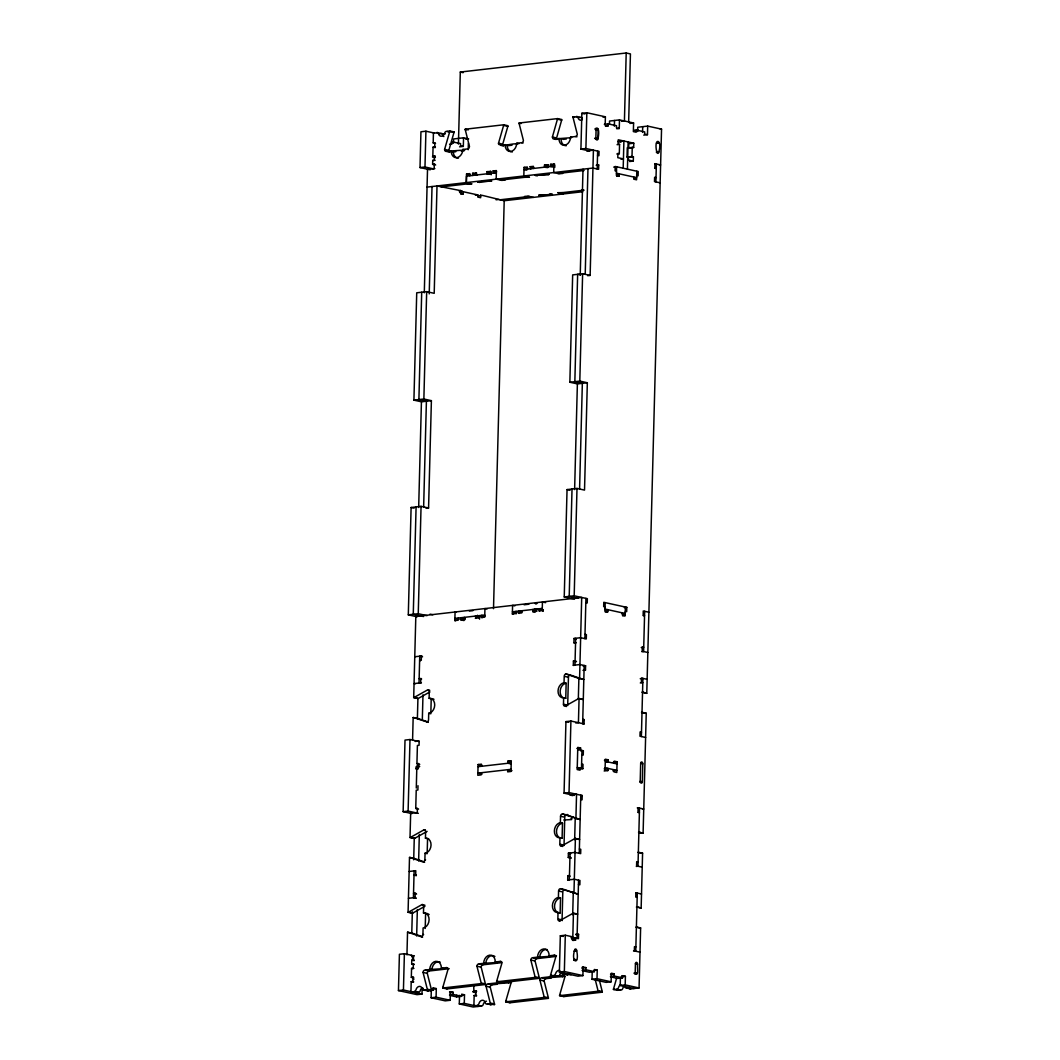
<?xml version="1.0" encoding="UTF-8"?>
<svg xmlns="http://www.w3.org/2000/svg" width="1060" height="1060" viewBox="0 0 1060 1060"><rect width="100%" height="100%" fill="white"/><g stroke="black" fill="none" stroke-linecap="round" stroke-linejoin="round"><path stroke-width="1.5" d="M422.145 988.357L421.986 994.081L417.017 994.651L398.454 990.57L399.408 954.278L404.39 953.708L411.903 955.365L412.539 958.174M411.916 813.59L403.144 811.655L405.013 740.092L409.995 739.522L418.925 741.483M417.07 616.774L408.299 614.853L411.108 507.501L421.058 506.362L428.571 508.005L431.393 400.667L423.867 399.01L413.917 400.15L416.726 292.798L426.676 291.659L434.202 293.315L437.011 185.964L462.16 190.932L459.258 191.264M430.241 169.812L420.012 167.559L420.939 131.771L425.921 131.201L434.15 133.017M421.986 994.081L403.436 990L404.39 953.708M418.356 813.338L408.113 811.085L409.995 739.522M416.09 506.932L413.267 614.283L423.55 616.536M421.708 292.229L418.899 399.58L426.411 401.236L423.642 506.932M433.752 168.924L424.981 166.99L425.921 131.201M406.947 954.835L407.543 932.217A2.173 1.63 -77.6 0 1 408.02 932.257L421.204 936.775A2.173 1.63 -77.6 0 0 422.927 934.43L423.099 927.99A7.619 5.711 -77.6 0 0 429.101 919.815A7.619 5.711 -77.6 0 0 423.483 912.965L423.656 906.525A2.173 1.63 -77.6 0 0 422.052 904.564L408.55 912.143A2.173 1.63 -77.6 0 1 408.074 912.289L409.505 857.474A2.173 1.63 -77.6 0 1 409.981 857.5L413.493 858.282M427.114 831.371L414.725 838.327A2.173 1.63 -77.6 0 1 414.248 838.46L410.021 837.533L410.657 813.312L417.296 812.556L417.401 808.25L415.745 808.449L416.222 790.203L417.892 790.005L417.998 785.712M412.578 740.119L413.161 717.527A2.173 1.63 -77.6 0 1 413.639 717.554L428.24 722.377M428.531 692.697L418.395 698.381A2.173 1.63 -77.6 0 1 417.918 698.513L413.692 697.586L415.811 616.509L581.702 597.456L579.582 678.533L583.808 679.473A2.173 1.63 -77.6 0 1 583.344 679.433L570.148 674.915A2.173 1.63 -77.6 0 0 568.438 677.26L567.696 705.165A2.173 1.63 -77.6 0 0 567.723 705.549M418.673 507.501L421.429 401.806L413.917 400.15M424.292 292.798L427.525 169.216L434.865 168.606M427.061 615.648L418.25 613.713L421.058 506.362M423.867 399.01L426.676 291.659M411.77 933.25L412.34 911.785M413.692 859.832L414.261 838.354M417.918 698.739L417.388 718.561A2.173 1.63 -77.6 0 1 417.865 718.481L427.763 721.873M413.572 981.6L411.214 981.639L410.949 991.656L417.971 992.028M413.44 977.81L411.32 977.346L411.558 968.403L413.93 968.363M414.023 964.626L411.677 964.11L411.77 960.161L414.142 960.135M414.115 870.883L413.413 897.727L416.235 898.35M416.288 788.044L416.858 765.863L419.68 766.486L415.944 766.91M419.733 764.34L416.925 763.717L417.401 745.471L419.058 745.273L419.164 740.98L415.189 741.444M419.031 683.024L419.733 656.193L422.556 656.803M429.22 293.885L432.029 186.534M435.673 165.016L432.613 164.353L432.718 160.418L435.077 160.378M435.09 157.503A1.63 1.047 83.4 0 1 434.944 156.589L432.825 156.111L433.063 147.168L435.421 147.141M435.527 143.392L433.182 142.875L433.434 132.858L440.457 133.229M412.87 981.441L412.989 977.148L411.32 977.346M413.214 968.204L413.334 963.911L411.677 964.11M413.44 959.976L413.546 955.683L411.889 955.868M415.772 897.688L415.069 897.542L415.189 893.236L413.519 893.434L416.58 894.11M416.368 875.149L415.666 874.99L415.772 870.697L409.133 871.466M421.403 682.985L420.688 682.839L420.807 678.546L419.15 678.731L421.496 679.248M414.765 656.763L421.39 655.994L421.284 660.287L419.627 660.486L420.33 660.632M434.163 168.447L434.269 164.154L432.613 164.353M434.375 160.219L434.494 155.926L432.825 156.111M434.719 146.982L434.839 142.689L433.182 142.875M416.659 935.993L417.349 909.56M418.634 860.919L419.323 834.485M422.33 719.634L422.98 694.856M409.981 857.5L423.165 862.019A2.173 1.63 -77.6 0 0 424.888 859.673L425.047 853.234A7.619 5.711 -77.6 0 0 431.049 845.058A7.619 5.711 -77.6 0 0 425.444 838.208L425.617 831.769A2.173 1.63 -77.6 0 0 424.013 829.808L410.498 837.387A2.173 1.63 -77.6 0 1 410.021 837.533M413.692 697.586A2.173 1.63 -77.6 0 0 414.168 697.44L427.67 689.861A2.173 1.63 -77.6 0 1 429.274 691.822L429.115 698.262A7.619 5.711 -77.6 0 1 434.719 705.112A7.619 5.711 -77.6 0 1 428.717 713.287L428.545 719.727A2.173 1.63 -77.6 0 1 426.835 722.072M425.206 928.454L425.603 913.428L423.483 912.965M427.193 852.452L427.564 838.672L425.444 838.208M429.115 698.262L431.221 698.726L430.824 713.751L428.717 713.287M449.572 991.789L450.407 991.696L450.182 1000.282L445.2 1000.852L431.115 997.751L431.341 989.165M453.481 143.246L453.6 138.953L463.551 137.813L468.255 138.847M430.678 990.438L433.434 990.119L433.487 987.973L432.666 988.066M450.182 1000.282L436.084 997.182L436.309 988.596L433.487 987.973M458.423 144.107L460.305 72.053L626.208 53L630.435 53.928L628.659 121.913M460.517 190.416L460.438 193.278L463.26 193.887L463.313 191.741L459.576 192.178M459.589 146.836L463.326 146.399L463.551 137.813M467.235 183.91L471.952 183.831L466.32 182.598L466.493 176.159L496.345 172.727M455.548 620.736L454.846 620.577L455.071 611.991L455.919 612.176M466.32 182.598L466.546 174.012L469.858 173.628L469.805 175.774M468.202 149.738L468.374 143.193M458.225 618.059L458.172 620.206L454.846 620.577M463.988 620.55L460.928 619.888L460.994 617.741L465.221 618.669M472.575 175.456L472.627 173.31L476.642 173.085M478.139 1006.43L464.28 1003.383L464.505 994.797L461.683 994.174L461.63 996.321L453.163 994.465L453.229 992.319L450.407 991.696M464.956 619.663L464.307 617.357M475.94 172.926L475.887 175.072L476.947 175.311M461.63 996.321L456.648 996.89L456.688 995.287M463.313 191.741L477.875 194.947L477.822 197.094L480.644 197.716L480.71 194.855M486.434 1001.197A4.359 3.26 -77.6 0 0 483.241 1004.416A2.173 1.63 -77.6 0 1 481.637 1006.033L473.158 1007L459.298 1003.952L459.523 995.366M476.019 618.391L475.37 616.085L479.783 616.642M491.032 171.428L487.004 171.654L486.951 173.8L491.363 174.357M477.477 616.549L477.517 615.264M479.332 618.006L478.683 615.701L479.385 615.86M490.316 171.283L490.966 173.575M479.544 619.159L479.61 616.297M491.177 174.741L491.231 172.581L487.004 171.654M482.101 617.688L481.452 615.383L484.976 616.165M503.725 179.71L505.13 180.028L501.817 180.412L496.173 179.166L496.398 170.581L493.085 170.965L493.735 173.257M481.359 766.301L481.412 764.154L478.1 764.538L477.808 775.271L481.134 774.9L481.187 772.753M476.536 995.446L474.164 995.486L473.913 1005.503L480.935 1005.874M476.391 991.921C474.005 995.87 472.959 985.999 474.443 985.31M475.834 995.287L475.94 990.994L473.29 991.299M493.509 608.665L504.202 200.737L482.366 195.385L478.007 195.875M508.84 770.991L511.953 770.633L507.727 769.692L507.674 771.852L510.986 771.468L511.278 760.736L507.952 761.106L507.899 763.253L510.721 763.876M513.067 614.137L512.364 613.978L512.59 605.392L514.842 605.883M527.31 169.163L527.376 167.016L524.051 167.4L523.825 175.986L529.47 177.232L524.74 177.298M516.379 613.753L515.73 611.448L519.254 612.23M519.148 613.435L518.499 611.13L522.024 611.911M533.392 168.474L533.458 166.327L530.133 166.698L530.782 169.004M521.812 610.745L521.758 612.892L518.446 613.276M535.167 612.15L532.822 611.633L532.875 609.487L536.81 609.964M548.537 164.83L544.509 165.055L544.456 167.202L547.755 167.626M534.995 609.95L535.022 608.652M536.837 611.408L536.188 609.102L543.184 609.712L543.144 611.328M547.834 164.671L548.484 166.976M539.606 611.09L538.957 608.784L543.184 609.712M554.618 164.128L550.591 164.353L550.538 166.499L552.883 167.016M542.932 610.706L542.216 610.547L542.442 601.961L545.622 602.663M553.916 163.969L553.691 172.555L559.322 173.8L562.648 173.416L561.23 173.111M554.764 167.427L554.831 165.28L550.591 164.353M574.52 599.205L564.238 596.939L567.047 489.587L576.998 488.448L584.524 490.104L587.333 382.753L579.807 381.096L569.856 382.236L572.665 274.898L582.629 273.745L590.142 275.401L593.414 150.162L586.789 150.917L587.492 151.076M565.629 889.989L577.713 894.137A2.173 1.63 -77.6 0 0 578.19 894.163L560.303 888.691A2.173 1.63 -77.6 0 0 558.58 891.023L558.408 897.462A7.619 5.711 -77.6 0 0 552.406 905.651A7.619 5.711 -77.6 0 0 558.024 912.501L557.851 918.94A2.173 1.63 -77.6 0 0 559.455 920.888L560.157 921.047M578.972 819.221L562.25 813.934A2.173 1.63 -77.6 0 0 560.541 816.266L560.369 822.719A7.619 5.711 -77.6 0 0 554.367 830.894A7.619 5.711 -77.6 0 0 559.985 837.745L559.812 844.184A2.173 1.63 -77.6 0 0 561.416 846.145L562.82 846.45M582.814 699.547A2.173 1.63 -77.6 0 1 583.292 699.401L579.065 698.474A2.173 1.63 -77.6 0 0 578.588 698.606L565.073 706.198A2.173 1.63 -77.6 0 1 563.469 704.237L563.642 697.798A7.619 5.711 -77.6 0 1 558.037 690.948A7.619 5.711 -77.6 0 1 564.039 682.772L564.212 676.32A2.173 1.63 -77.6 0 1 565.921 673.988L568.743 674.611M558.024 912.501L560.13 912.965L560.528 897.926L558.408 897.462M559.985 837.745L562.091 838.208L562.489 823.183L560.369 822.719M564.808 698.262A7.619 5.711 -77.6 0 0 565.762 698.262L566.146 683.236L564.039 682.772M582.311 967.104L583.133 967.012L582.907 975.597L577.938 976.18L559.375 972.099L560.329 935.794L565.298 935.225L572.824 936.881L571.989 936.974M574.295 795.424L564.066 793.171L565.934 721.608L570.916 721.038L584.06 723.927L584.179 719.634L582.775 719.329M572.029 489.018L569.207 596.369L578.018 598.304M589.691 151.01L580.92 149.076L581.861 113.301L586.842 112.731L605.392 116.799L605.167 125.398L607.99 126.007L608.042 123.861L604.319 124.298M562.171 920.637A2.173 1.63 -77.6 0 1 562.078 919.868L562.807 891.95A2.173 1.63 -77.6 0 1 564.529 889.618L561.005 888.837M564.053 845.496A2.173 1.63 -77.6 0 1 564.039 845.112L564.768 817.207A2.173 1.63 -77.6 0 1 566.49 814.862L579.674 819.38A2.173 1.63 -77.6 0 0 580.151 819.406L575.924 818.479A2.173 1.63 -77.6 0 1 575.447 818.452M574.613 489.587L577.382 383.892L569.856 382.236M580.231 274.898L583 169.189M582.907 975.597L564.357 971.516L565.298 935.225M580.668 799.478L582.086 799.796L582.192 795.503L569.034 792.602L570.916 721.038M585.822 602.676L587.227 602.981L587.346 598.688L574.189 595.799L576.998 488.448M579.807 381.096L582.629 273.745M597.535 155.383L598.94 155.701L599.059 151.394L585.902 148.506L586.842 112.731M568.399 880.158L567.696 880.012L567.802 875.719L569.458 875.52M571.34 858.136L568.279 857.46L568.399 853.167L575.037 852.412L580.668 853.644L580.787 849.351L579.37 849.047M574.017 665.468L573.314 665.309L573.433 661.016L575.792 660.976M574.613 642.917L573.91 642.758L574.017 638.465L580.655 637.709L586.286 638.942L586.405 634.649L584.987 634.344M569.352 879.813L570.055 852.982M574.971 665.11L575.673 638.279M579.582 489.018L582.351 383.322L574.838 381.666L577.647 274.315L580.655 274.977M585.213 274.328L587.969 168.619M572.692 914.78L573.301 891.646M574.652 839.706L575.222 818.227M578.349 698.421L578.879 678.599M571.472 938.484L575.62 938.007L575.567 940.154L572.745 939.544L573.433 913.163L577.673 914.091A2.173 1.63 -77.6 0 0 577.197 914.237L573.672 913.468M575.62 838.712L579.144 839.494A2.173 1.63 -77.6 0 1 579.621 839.348L575.394 838.42L573.963 893.236A2.173 1.63 -77.6 0 1 573.486 893.196M575.924 818.479L576.547 794.258L569.922 795.026L572.731 795.636M579.065 698.474L578.429 722.695L575.779 722.999M574.586 950.383C570.572 962.719 579.886 965.819 576.706 950.846A1.63 1.047 83.4 0 0 575.686 949.005A1.63 1.047 83.4 0 0 574.586 950.383L576.706 950.846L574.056 951.151M596.104 128.896L595.866 138.105A1.63 1.047 83.4 0 0 596.873 139.947A1.63 1.047 83.4 0 0 597.972 138.569C598.953 135.243 599.695 124.802 594.859 129.028M580.549 750.149L580.602 748.002L577.779 747.379L577.197 769.573L580.019 770.183L580.072 768.036L577.581 768.328M577.038 938.325L578.561 880.171M579.264 853.34L580.787 795.185M581.49 768.354L581.953 750.453M582.655 723.622L584.179 665.468M584.881 638.637L585.942 598.383M597.178 168.977L597.641 151.09M595.322 138.873L597.972 138.569L598.211 129.625L596.091 129.161M575.898 934.165L578.561 934.337L578.442 938.63L571.141 937.583M579.158 769.096L582.894 768.659L583.013 764.366L581.596 764.061M577.726 749.526L583.358 750.771L583.252 755.064L581.847 754.76M582.987 670.37L585.478 670.079L585.584 665.786L579.952 664.54L573.314 665.309M597.297 164.684L598.701 165.002L598.595 169.295L592.951 168.05L427.061 187.103M621.769 975.783L622.604 975.69L622.538 977.837L614.084 975.982L614.137 973.835L611.328 973.212L611.103 981.798L597.005 978.698L597.231 970.112L594.408 969.489L594.355 971.636L585.902 969.781L585.955 967.634L583.133 967.012M609.46 123.914L609.54 121.052L619.49 119.899L633.588 123L633.363 131.586L636.185 132.208L636.238 130.062L633.747 130.353M611.103 981.798L606.121 982.368L592.023 979.268L592.209 972.113M614.363 126.206L614.522 120.469M605.194 602.61L604.968 611.196L607.777 611.819L607.844 609.672L605.353 609.964M616.774 128.777L619.265 128.485L619.49 119.899M616.827 153.978L619.318 153.7L619.557 144.385L618.152 144.081L618.258 139.787L633.774 143.193L633.655 147.486L629.918 147.923M616.708 176.265L619.199 175.986L619.252 173.84L616.761 174.118M623.187 168.222L623.903 141.033L618.099 141.695M626.208 53L624.419 120.986L621.518 121.317M604.147 770.978L607.883 770.554L607.937 768.407L604.2 768.831M607.883 770.554L605.061 769.931L605.34 759.198L608.162 759.821L608.109 761.968L605.618 762.259M629.56 161.518L633.297 161.094L633.416 156.787L627.03 157.052L627.268 147.751L633.655 147.486M627.414 169.149L628.13 141.96M628.355 160.232L628.434 157.37M628.673 148.055L628.792 143.762L633.774 143.193M614.045 769.745L613.992 771.892L616.801 772.515L617.092 761.782L614.27 761.159L614.217 763.306M633.416 156.787L631.999 156.482L632.25 147.181M622.405 612.879L622.352 615.025L625.161 615.648L625.4 607.062M633.814 177.033L633.761 179.18L636.583 179.802L636.808 171.216M637.616 131.533L637.736 127.24L647.687 126.1L661.546 129.148L646.772 693.306A2.173 1.63 -77.6 0 1 646.295 693.28L642.347 691.915M605.075 606.903L603.67 606.598L603.776 602.305L626.804 607.367L626.685 611.66L625.281 611.355M634.079 988.516L620.219 985.469L620.405 978.314M642.559 132.394L642.704 126.67M635.92 927.155A2.173 1.63 -77.6 0 1 636.398 927.01L640.624 927.937L639.061 987.947L625.188 984.899L625.413 976.313L622.604 975.69M643.725 135.124L647.461 134.686L647.687 126.1M639.988 952.158L634.357 950.926L634.463 946.633L635.881 946.938M637.272 807.892L638.107 807.786L637.987 812.079L639.405 812.397L638.16 812.543M635.192 972.974L635.43 963.752A1.63 1.047 83.4 0 1 636.53 962.374A1.63 1.047 83.4 0 1 637.55 964.229C637.232 970.602 639.167 976.909 633.946 973.106M635.761 951.231L637.285 893.09L635.629 893.275M639.511 808.104L637.987 866.245L636.331 866.444M640.213 781.26L640.677 763.372A1.63 1.047 83.4 0 1 641.777 761.994A1.63 1.047 83.4 0 1 642.797 763.836L642.333 781.723A1.63 1.047 83.4 0 1 641.234 783.101A1.63 1.047 83.4 0 1 640.213 781.26L642.333 781.723L639.842 782.015M641.38 736.541L642.903 678.387L640.253 678.692M644.665 611.289L643.606 651.555L641.949 651.741M655.901 181.896L656.378 164.008L654.722 164.194M656.71 151.474L658.817 151.938A1.63 1.047 83.4 0 1 656.71 151.779C653.424 136.753 662.778 139.204 658.817 151.938L656.325 152.229M637.378 906.843L640.677 907.969A2.173 1.63 -77.6 0 0 641.154 908.009L642.585 853.181L638.358 852.253A2.173 1.63 -77.6 0 0 637.881 852.399M638.676 831.862L642.638 833.213A2.173 1.63 -77.6 0 0 643.102 833.253L646.242 713.234L642.015 712.307A2.173 1.63 -77.6 0 0 641.658 712.399M557.057 139.43L556.619 137.959L561.827 119.528L557.6 118.601L552.392 137.031L552.83 138.502A2.186 1.63 -77.6 0 0 553.982 138.993L571.406 137.694M561.734 120.151L558.222 119.382M463.631 150.083L446.22 151.368A2.186 1.63 -77.6 0 1 445.054 150.878L444.856 150.56A2.186 1.63 -77.6 0 1 444.604 149.407L449.731 131.599A2.16 1.616 -77.6 0 0 449.824 130.976L454.051 131.904A2.16 1.616 -77.6 0 1 453.958 132.526L448.844 150.348A2.186 1.63 -77.6 0 0 449.082 151.487L449.281 151.805A2.186 1.63 -77.6 0 0 449.546 152.057M517.254 143.922C511.688 143.14 503.831 146.969 498.743 144.372A2.2 1.643 -77.6 0 1 498.505 143.219L503.619 125.411A2.16 1.616 -77.6 0 0 503.712 124.788L507.939 125.716A2.16 1.616 -77.6 0 1 507.846 126.339L502.731 144.16A2.2 1.643 -77.6 0 0 502.97 145.299L503.434 145.869M501.764 962.665L482.896 964.825A2.173 1.63 -77.6 0 0 481.174 967.171L485.4 983.905A2.173 1.63 -77.6 0 1 485.453 984.515L446.962 988.94L442.735 988.013A2.173 1.63 -77.6 0 1 442.815 987.39L447.943 969.569A2.173 1.63 -77.6 0 0 446.339 967.608L441.371 968.191A7.619 5.711 -77.6 0 0 435.753 961.34A7.619 5.711 -77.6 0 0 429.75 969.516L424.782 970.085A2.173 1.63 -77.6 0 0 423.059 972.431L427.286 989.165A2.173 1.63 -77.6 0 1 427.339 989.775L431.566 990.702A2.173 1.63 -77.6 0 0 431.513 990.093L427.286 973.358A2.173 1.63 -77.6 0 1 429.008 971.026L449.228 968.694M555.652 956.478L536.784 958.637A2.173 1.63 -77.6 0 0 535.062 960.983L539.288 977.717A2.173 1.63 -77.6 0 1 539.341 978.327L500.85 982.753L496.623 981.812A2.173 1.63 -77.6 0 1 496.703 981.189L501.83 963.381A2.173 1.63 -77.6 0 0 500.227 961.42L495.258 962.003A7.619 5.711 -77.6 0 0 489.641 955.153A7.619 5.711 -77.6 0 0 483.638 963.328L478.669 963.898A2.173 1.63 -77.6 0 0 476.947 966.243L481.174 982.978A2.173 1.63 -77.6 0 1 481.227 983.587L485.453 984.515M550.975 976.618A7.619 5.711 -77.6 0 0 550.829 978.102L545.847 978.671A2.173 1.63 -77.6 0 0 544.138 981.017L548.351 997.751A2.173 1.63 -77.6 0 1 548.404 998.361L509.926 1002.773L505.686 1001.846A2.173 1.63 -77.6 0 1 505.779 1001.223L510.907 983.415A2.173 1.63 -77.6 0 0 509.303 981.454L506.216 981.812M562.052 971.622A4.359 3.26 -77.6 0 0 559.839 974.551A2.173 1.63 -77.6 0 1 558.236 976.154L550.511 975.624A2.173 1.63 -77.6 0 1 550.591 975.001L555.718 957.193A2.173 1.63 -77.6 0 0 554.115 955.232L549.146 955.802A7.619 5.711 -77.6 0 0 543.528 948.965A7.619 5.711 -77.6 0 0 537.526 957.14L532.557 957.71A2.173 1.63 -77.6 0 0 530.835 960.055L535.062 976.79A2.173 1.63 -77.6 0 1 535.115 977.399L539.341 978.327M599.43 980.407L602.239 991.564A2.173 1.63 -77.6 0 1 602.292 992.173L563.814 996.585L559.574 995.658A2.173 1.63 -77.6 0 1 559.667 995.035L564.794 977.227A2.173 1.63 -77.6 0 0 563.191 975.266L541.62 977.744A2.173 1.63 -77.6 0 0 539.911 980.076L544.125 996.824A2.173 1.63 -77.6 0 1 544.178 997.433L548.404 998.361M625.016 985.469A4.359 3.26 -77.6 0 0 622.79 988.384A2.173 1.63 -77.6 0 1 621.2 990L613.462 989.47A2.173 1.63 -77.6 0 1 613.554 988.847L616.536 978.46M408.074 912.289L412.3 913.216A2.173 1.63 -77.6 0 0 412.777 913.071L424.927 906.247M561.416 846.145L574.917 838.553A2.173 1.63 -77.6 0 1 575.394 838.42M559.455 920.888L572.957 913.309A2.173 1.63 -77.6 0 1 573.433 913.163M538.679 195.358L552.419 194.377L538.679 195.358L540.785 195.822M477.835 181.976L491.575 181.008L477.835 181.976L479.942 182.452M535.34 175.377L549.093 174.397L535.34 175.377L537.46 175.841M659.36 165.069L660.605 164.936L654.974 163.691L654.855 167.983L656.259 168.301L655.027 168.434M449.824 130.976L446.326 131.374A2.186 1.63 -77.6 0 0 444.723 132.99A4.359 3.26 -77.6 0 1 441.517 136.21A4.359 3.26 -77.6 0 1 438.469 133.706A2.186 1.63 -77.6 0 0 436.932 132.46M451.189 150.798A7.619 5.711 -77.6 0 0 455.124 157.516A7.619 5.711 -77.6 0 0 461.709 153.753A7.645 5.724 -77.6 0 0 462.809 149.46L467.778 148.89A2.186 1.63 -77.6 0 0 468.97 148.135L469.5 146.558L465.274 129.81A2.173 1.63 -77.6 0 1 465.221 129.214L503.712 124.788M505.077 144.611A7.619 5.711 -77.6 0 0 510.695 151.461A7.619 5.711 -77.6 0 0 516.697 143.272L521.666 142.702A2.2 1.643 -77.6 0 0 522.58 142.265L523.083 141.576A2.2 1.643 -77.6 0 0 523.388 140.37L519.161 123.622A2.173 1.63 -77.6 0 1 519.108 123.013L557.6 118.601M558.965 138.423A7.619 5.711 -77.6 0 0 564.582 145.26A7.619 5.711 -77.6 0 0 570.572 137.084L575.553 136.515A2.16 1.616 -77.6 0 0 576.746 135.746L576.971 135.388A2.16 1.616 -77.6 0 0 577.276 134.183L573.049 117.435A2.173 1.63 -77.6 0 1 572.996 116.825L580.019 117.209M438.84 133.653L445.372 133.812M453.176 132.01L454.051 131.904M578.972 117.554L580.721 117.355A2.186 1.63 -77.6 0 1 582.245 118.614M602.915 117.09L605.392 116.799M465.791 139.204L468.692 138.873M449.559 144.213L452.05 143.922L452.103 141.775L460.57 143.63L460.504 145.776L463.326 146.399M605.499 126.299L607.99 126.007M629.852 123.437L633.588 123M595.733 129.638L598.211 129.36M595.561 129.929L598.211 129.625M638.584 130.367L635.96 130.672L637.365 130.976M451.785 152.15L455.84 151.686M461.219 151.063L464.307 150.706M507.024 145.803L512.033 145.22M562.833 139.39L566.305 138.993M660.3 129.293L661.546 129.148M432.453 156.867L434.944 156.589M594.62 138.25L597.972 138.569M433.328 157.476L435.395 157.238M617.066 144.677L619.557 144.385M420.012 167.559L424.981 166.99M580.92 149.076L585.902 148.506M656.577 143.02L659.055 142.729M656.564 143.285L659.055 142.994L656.935 142.53M627.03 157.052L631.999 156.482M553.863 166.115L523.998 169.547L526.82 170.17M620.948 159.199L623.439 158.921L617.794 157.675L617.914 153.382L619.318 153.7M596.21 165.28L598.701 165.002M441.106 186.904L470.547 183.526M500.413 180.094L528.052 176.914M557.918 173.495L584.087 170.488M613.713 167.109L616.615 166.778L616.377 175.364L619.199 175.986M460.769 194.179L463.26 193.887M475.383 195.239L477.875 194.947M633.747 177.987L636.649 177.656L616.443 173.217M496.067 199.784L498.558 199.492M499.83 199.823L529.271 196.431M559.137 193.013L584.02 190.151M504.057 200.751L582.881 191.701M587.651 275.693L590.142 275.401M421.429 401.806L431.393 400.667M577.382 383.892L587.333 382.753M426.093 508.296L428.571 508.005M408.299 614.853L418.25 613.713M564.238 596.939L574.189 595.799M469.355 611.063L472.906 610.653M524.104 604.77L528.834 604.226M484.764 615.012L454.912 618.43L459.139 619.371M542.283 608.4L512.417 611.832L516.644 612.76M476.43 617.384L479.597 617.013M460.928 619.888L464.253 619.504M475.304 618.232L478.63 617.847M481.399 617.529L484.712 617.158L484.937 608.559L487.043 609.036M512.364 613.978L515.677 613.594M532.822 611.633L536.135 611.249M538.904 610.931L542.216 610.547M624.313 607.645L626.804 607.367M605.3 612.11L607.777 611.819M622.326 613.833L625.228 613.501L605.035 609.063M622.684 615.926L625.161 615.648M643.314 615.727L644.546 615.582L643.142 615.277L643.261 610.984L648.892 612.216M573.91 642.758L576.269 642.731M641.234 647.541L643.725 647.249L642.307 646.944L642.201 651.237L647.846 652.483M420.688 682.839L414.062 683.594L415.109 683.832M583.106 666.064L585.584 665.786M640.306 682.971L642.797 682.68L641.38 682.375L641.499 678.082L647.13 679.314M583.344 719.74L584.179 719.634M583.239 724.033L584.06 723.927M416.925 763.717L418.581 763.531L418.462 767.824L415.811 768.129M576.865 748.426L580.602 748.002M415.891 769.056L418.382 768.778M580.88 751.05L583.358 750.771M478.033 766.685L511.212 762.882M511.052 769.322L477.875 773.124L482.101 774.052M604.425 760.245L608.162 759.821M613.356 762.206L617.092 761.782M577.501 768.805L580.151 768.5M612.892 770.832L616.867 770.368L605.127 767.784M403.144 811.655L408.113 811.085M564.066 793.171L569.034 792.602M581.357 795.596L582.192 795.503M565.02 814.862L567.789 814.544M642.492 809.178L643.738 809.032L638.107 807.786M563.801 820.003L571.711 819.565M415.666 874.99L413.996 875.189L416.355 875.692M568.279 857.46L570.651 857.434M408.431 898.297L415.069 897.542M567.696 880.012L574.334 879.244L579.966 880.489L579.86 884.782L578.442 884.464M575.792 934.655L578.561 934.337M411.068 955.457L411.903 955.365M571.923 939.637L572.745 939.544M572.798 940.472L575.567 940.154M429.75 969.516L443.477 968.654L441.371 968.191M483.638 963.328L497.365 962.467L495.258 962.003M537.526 957.14L551.253 956.266L549.146 955.802M633.522 951.019L634.357 950.926M573.818 960.095L576.468 959.79L574.361 959.326M573.977 960.347L576.468 960.055M581.808 968.111L585.955 967.634M398.454 990.57L403.436 990M559.375 972.099L564.357 971.516M421.668 988.649L423.324 988.45M582.298 970.192L585.902 969.781M427.339 989.775L423.841 990.172A2.173 1.63 -77.6 0 1 422.304 988.927A4.359 3.26 -77.6 0 0 419.257 986.423A4.359 3.26 -77.6 0 0 416.05 989.642A2.173 1.63 -77.6 0 1 414.447 991.259M432.718 989.006L436.309 988.596M442.735 988.013L481.227 983.587M496.623 981.812L535.115 977.399M550.511 975.624L557.533 975.995M566.888 973.742L563.39 974.153A2.173 1.63 -77.6 0 1 561.866 972.894A4.359 3.26 -77.6 0 0 561.429 971.821M593.64 970.523L597.231 970.112M428.465 990.689L429.287 990.596M503.911 982.077L487.733 983.932A2.173 1.63 -77.6 0 0 486.023 986.264L490.237 1003.012A2.173 1.63 -77.6 0 1 490.29 1003.621L494.517 1004.549A2.173 1.63 -77.6 0 0 494.464 1003.939L490.25 987.204A2.173 1.63 -77.6 0 1 491.959 984.859L496.941 984.289A7.619 5.711 -77.6 0 1 497.087 982.805M594.355 971.636L589.373 972.219L582.324 970.668M415.175 992.584L418.673 992.187A2.173 1.63 -77.6 0 0 420.277 990.57A4.359 3.26 -77.6 0 1 422.503 987.655M424.543 990.331L431.566 990.702M564.092 974.299L571.115 974.683M496.941 984.289L494.821 983.826L511.039 982.673M550.829 978.102L548.709 977.638L564.927 976.485M449.625 992.73L453.229 992.319M610.547 974.246L614.137 973.835M473.038 991.59L474.27 991.444M473.078 992.028L476.404 991.656M634.821 973.451L637.312 973.173L635.205 972.709M449.572 994.876L453.163 994.465M473.899 992.2L475.145 992.054M610.494 976.392L614.084 975.982M634.821 973.716L636.066 973.57M431.115 997.751L436.084 997.182M592.023 979.268L597.005 978.698M461.736 995.115L464.505 994.797M621.266 976.79L625.413 976.313M622.538 977.837L617.569 978.406L610.52 976.856M459.298 1003.952L464.28 1003.383M620.219 985.469L625.188 984.899M490.29 1003.621L486.792 1004.019A2.173 1.63 -77.6 0 1 485.268 1002.773A4.359 3.26 -77.6 0 0 482.207 1000.269A4.359 3.26 -77.6 0 0 479.014 1003.489A2.173 1.63 -77.6 0 1 477.411 1005.092M505.686 1001.846L544.178 997.433M559.574 995.658L598.065 991.232L602.292 992.173M613.462 989.47L620.484 989.841M629.852 987.589L626.354 987.986A2.173 1.63 -77.6 0 1 624.83 986.741A4.359 3.26 -77.6 0 0 624.38 985.654M487.494 1004.178L494.517 1004.549M627.056 988.145L630.581 988.914L639.061 987.947M536.983 603.524L535.154 603.511L536.214 603.736M460.305 72.053L463.127 72.676M581.861 113.301L584.961 113.976M608.042 123.861L616.509 125.729L616.443 127.876L619.265 128.485M636.238 130.062L644.692 131.917L644.639 134.064L647.461 134.686M572.996 116.825L574.401 117.143M573.049 117.435L573.751 117.594M617.94 141.377L621.041 142.066M519.108 123.013L521.228 123.49M519.161 123.622L519.864 123.781M575.553 136.515L576.958 136.82M570.585 137.084L571.631 137.323M504.322 125.57L507.846 126.339M552.392 137.031L555.904 137.813M554.698 139.151L556.102 139.456M627.666 159.848L633.297 161.094M465.221 129.214L468.281 129.876M465.274 129.81L465.976 129.969M521.666 142.702L523.083 143.007M516.697 143.272L518.804 143.736M450.447 131.758L453.958 132.526M447.028 131.533L449.374 132.049M656.021 177.603L654.616 177.285L654.497 181.578L660.142 182.823M498.505 143.219L502.016 144.001M500.81 145.339L503.156 145.856M616.483 171.071L615.078 170.753L615.197 166.46L638.213 171.521L638.107 175.814L636.689 175.51M544.509 165.055L548.736 165.983M462.809 149.46L464.916 149.924M530.133 166.698L533.657 167.48M444.617 149.407L448.128 150.189M433.063 147.168L435.183 147.631M524.051 167.4L527.575 168.182M446.923 151.527L449.731 152.15M546.404 174.105L548.524 174.569M434.494 155.926L435.196 156.085M582.059 189.899L583.464 190.217M493.085 170.965L496.61 171.733M432.718 160.418L433.421 160.564M434.269 164.154L434.984 164.313M562.449 192.628L557.732 192.695L563.364 193.94M472.627 173.31L476.854 174.237M466.546 174.012L470.07 174.781M488.899 180.717L491.005 181.18M549.729 194.086L551.849 194.55M533.498 197.372L527.867 196.126L524.554 196.511L525.959 196.815M567.047 489.587L570.055 490.25M411.108 507.501L414.115 508.164M574.017 638.465L576.362 638.981M430.055 614.137L432.864 614.76M573.433 661.016L576.481 661.678M584.06 669.774L585.478 670.079M646.772 693.306L642.545 692.379A2.173 1.63 -77.6 0 1 642.068 692.339M564.914 676.479L568.438 677.26M421.39 655.994L422.105 656.153M578.588 698.606L582.112 699.388M641.538 712.452L645.063 713.234M563.642 697.798L565.762 698.262M563.469 704.237L566.994 705.006M565.775 706.344L566.49 706.503M420.807 678.546L421.509 678.692M641.499 732.235L640.094 731.93L639.975 736.223L645.62 737.469M428.386 690.02L429.79 690.325M565.934 721.608L568.862 722.258M429.274 691.822L429.989 691.981M414.168 697.44L417.693 698.222M640.677 763.372L642.797 763.836M413.161 717.527L417.865 718.481M605.3 761.345L617.039 763.929M577.263 767.427L582.894 768.659M507.952 761.106L510.774 761.729M478.1 764.538L482.326 765.466M562.966 814.093L566.49 814.862M643.102 833.253L638.875 832.325A2.173 1.63 -77.6 0 1 638.517 832.312L641.923 833.067M560.541 816.266L564.066 817.048M638.584 852.558L642.108 853.326A2.173 1.63 -77.6 0 1 642.585 853.181M415.745 808.449L418.567 809.072M560.515 844.343L564.039 845.112M638.107 861.952L636.689 861.647L636.583 865.94L642.214 867.173M568.399 853.167L570.744 853.684M424.013 829.808L425.418 830.126M411.2 837.546L414.725 838.327M567.802 875.719L570.148 876.222M641.512 894.017L635.881 892.772L635.761 897.065L637.179 897.383M425.047 853.234L427.167 853.697M424.888 859.673L425.59 859.832M636.45 907.042L641.154 908.009M409.505 857.474L413.731 858.401A2.173 1.63 -77.6 0 1 414.208 858.428L424.093 861.82M558.58 891.023L562.105 891.804M423.867 862.178L424.583 862.323M636.623 927.314L640.147 928.083A2.173 1.63 -77.6 0 1 640.624 927.937M558.554 919.086L562.078 919.868M415.189 893.236L415.891 893.394M422.052 904.564L424.875 905.187M560.329 935.794L563.337 936.457M409.253 912.302L412.777 913.071M635.43 963.752L637.55 964.229M554.115 955.232L556.46 955.749M533.26 957.869L536.784 958.637M422.927 934.43L423.629 934.589M407.543 932.217L411.77 933.144A2.173 1.63 -77.6 0 1 412.247 933.184L422.145 936.576M530.835 960.055L534.359 960.824M421.92 936.921L422.622 937.08M500.227 961.42L501.645 961.738M563.191 975.266L564.596 975.571M550.591 975.001L552.008 975.319M613.554 988.847L614.257 989.006M616.377 989.47L617.079 989.629M479.372 964.057L482.896 964.825M542.322 977.903L545.847 978.671M535.764 976.949L539.288 977.717M598.715 990.782L602.239 991.564M476.947 966.243L480.471 967.012M539.911 980.076L543.435 980.858M413.546 955.683L414.248 955.842M446.339 967.608L447.757 967.926M509.303 981.454L511.649 981.971M411.77 960.161L414.129 960.678M496.703 981.189L499.061 981.706M559.667 995.035L561.071 995.353M413.334 963.911L414.036 964.07M425.484 970.244L429.008 971.026M488.435 984.091L491.959 984.859M481.876 983.137L485.4 983.905M544.827 996.983L548.351 997.751M411.558 968.403L412.976 968.707M423.059 972.431L426.584 973.199M486.023 986.264L489.534 987.046M412.989 977.148L413.692 977.307M475.94 990.994L476.642 991.153M442.815 987.39L445.637 987.999M505.779 1001.223L508.601 1001.846M411.214 981.639L413.559 982.156M474.164 995.486L476.523 996.003M431.327 989.656L433.434 990.119M427.988 989.324L431.513 990.093M490.939 1003.171L494.464 1003.939M421.589 989.179L426.345 990.226M449.599 995.34L456.648 996.89M565.921 673.988L579.118 678.506A2.173 1.63 -77.6 0 0 579.582 678.533M413.89 979.321L413.44 978.075M595.203 979.466L598.012 990.636A2.173 1.63 -77.6 0 1 598.065 991.232M431.221 698.726A7.619 5.711 -77.6 0 1 433.964 699.322M563.88 698.076A7.619 5.711 -77.6 0 1 560.263 690.166A7.619 5.711 -77.6 0 1 566.146 683.236M500.85 982.753A2.173 1.63 -77.6 0 1 500.929 982.13M554.738 976.565A2.173 1.63 -77.6 0 1 554.817 975.942M554.009 975.226A2.173 1.63 -77.6 0 0 555.612 973.61A4.359 3.26 -77.6 0 1 559.786 970.47M567.617 975.081A2.173 1.63 -77.6 0 1 566.676 974.789M428.068 991.113A2.173 1.63 -77.6 0 1 426.756 990.398M446.962 988.94A2.173 1.63 -77.6 0 1 447.015 988.463M539.646 957.604A7.619 5.711 -77.6 0 1 547.066 949.495M485.758 963.792A7.619 5.711 -77.6 0 1 488.965 956.835A7.619 5.711 -77.6 0 1 494.901 956.478M431.87 969.979A7.619 5.711 -77.6 0 1 440.192 962.162M427.564 838.672A7.619 5.711 -77.6 0 1 428.518 838.672M428.346 914.012A7.619 5.711 -77.6 0 1 429.128 914.608M425.603 913.428A7.619 5.711 -77.6 0 1 427.471 913.614M560.13 912.965A7.619 5.711 -77.6 0 1 554.526 906.115A7.619 5.711 -77.6 0 1 560.528 897.926M562.091 838.208A7.619 5.711 -77.6 0 1 556.487 831.358A7.619 5.711 -77.6 0 1 562.489 823.183M645.765 713.38A2.173 1.63 -77.6 0 1 646.242 713.234M509.926 1002.773A2.173 1.63 -77.6 0 1 510.006 1002.15M491.018 1004.946A2.173 1.63 -77.6 0 1 489.707 1004.231M630.581 988.914A2.173 1.63 -77.6 0 1 629.627 988.635M620.789 984.541A4.359 3.26 -77.6 0 0 618.563 987.456A2.173 1.63 -77.6 0 1 616.96 989.073M617.702 990.398A2.173 1.63 -77.6 0 1 617.781 989.775M563.814 996.585A2.173 1.63 -77.6 0 1 563.893 995.963M508.482 981.507A7.619 5.711 -77.6 0 1 508.548 982.951M562.37 975.319A7.619 5.711 -77.6 0 1 562.436 976.763M636.914 907.082A2.173 1.63 -77.6 0 1 636.557 907.068M572.665 816.955A3.273 2.451 -77.6 0 1 570.307 819.261M566.212 145.763A7.619 5.711 -77.6 0 1 561.084 138.9M576.494 116.428A2.186 1.63 -77.6 0 1 578.018 117.686A4.359 3.26 -77.6 0 0 582.059 119.873M441.172 133.388A2.186 1.63 -77.6 0 1 442.696 134.633A4.359 3.26 -77.6 0 0 443.849 136.568M453.309 151.262A7.619 5.711 -77.6 0 0 454.409 155.74L455.031 156.575A7.619 5.711 -77.6 0 0 458.437 158.139M512.325 151.951A7.619 5.711 -77.6 0 1 507.197 145.074"/></g></svg>
